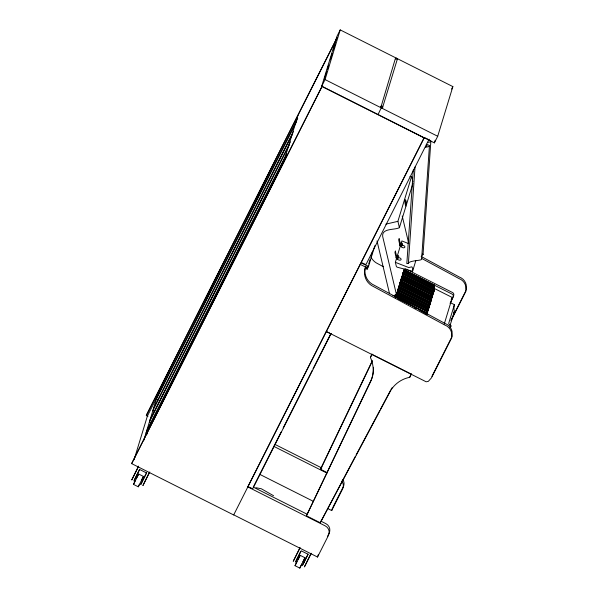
<?xml version="1.0" encoding="UTF-8"?>
<svg xmlns="http://www.w3.org/2000/svg" width="598" height="598" viewBox="0 0 598 598"><rect width="100%" height="100%" fill="white"/><g stroke="black" fill="none" stroke-linecap="round" stroke-linejoin="round"><path stroke-width="0.9" d="M413.293 169.869L406.827 263.606L408.374 263.501A93.482 8.379 4.1 0 1 417.598 260.451A40.731 3.655 4.1 0 0 421.605 259.248L429.416 146.024M408.374 263.501L415.034 166.984M423.048 254.524L430.859 141.307M395.353 262.335L396.354 266.431L397.072 267.171L412.598 271.238L412.687 268.36L411.88 266.843L408.703 267.538L395.353 262.335L396.504 258.56C400.981 262.679 403.695 257.97 397.685 257.387M131.657 463.614L322.374 85.731L131.657 463.614L233.676 514.96L424.139 137.921L322.12 86.568M147.953 416.38L146.323 415.558L146.577 414.72L337.033 37.681L336.779 38.519M134.064 459.742L147.385 416.096L297.692 118.539M143.655 440.763L156.975 397.109M133.892 480.919L139.693 469.512L146.6 472.988L140.754 484.537L141.577 482.788M136.628 477.937L138.669 474.035L143.453 476.442L138.288 486.794L133.504 484.387L135.447 480.284M138.669 474.035L133.504 484.387M138.288 486.794L139.431 484.29M141.33 483.334L142.556 480.897M283.482 162.723L297.886 115.511M321.731 86.172L336.891 36.493L340.217 29.9L452.865 86.598L437.706 136.277L434.38 142.87L321.731 86.172L325.058 79.579L340.217 29.9M324.273 79.497L326.717 71.476M327.263 69.697L328.623 65.242M330.253 59.897L332.159 53.663M333.243 50.097L335.149 43.863M381.674 106.982L378.056 114.517M395.323 58.724A1.039 1.039 17 0 1 396.721 58.268A1.039 1.039 17 0 1 397.184 59.658L382.6 107.453L381.733 108.014M374.841 245.673L368.473 266.536L367.142 269.175L366.081 268.637L366.611 266.902M367.142 269.175L368.204 265.699M368.734 263.957L370.065 259.614M371.119 256.138L372.449 251.788M306.438 515.805L371.171 380.395A28.943 28.816 17 0 0 370.401 357.514L372.001 354.352L411.319 374.146L409.72 377.308A28.943 28.816 17 0 0 390.83 390.285L320.251 522.757L306.438 515.805L371.522 379.237A28.943 28.816 17 0 0 373.496 367.292M327.121 472.599L320.618 469.325L320.969 468.174L372.434 360.512M392.976 295.801L396.467 294.627L382.675 236.494C381.621 227.905 394.605 230.267 399.404 227.674L397.902 221.335L411.633 176.328L409.914 176.724M295.427 562.225L301.22 550.818L308.127 554.301L302.334 565.701M298.163 559.242L300.196 555.34L304.98 557.747L299.815 568.1L295.031 565.693L296.982 561.589M399.404 227.674L412.874 183.526M300.196 555.34L295.031 565.693M299.815 568.1L301.758 563.996M397.207 256.25L400.279 246.174C404.756 250.293 407.477 245.584 401.46 245.001M400.959 243.954L401.878 240.934L408.696 243.64M434.38 142.87L435.187 140.209M370.401 357.514L371.949 353.986M320.251 522.757L355.234 456.603M394.957 297.154L395.741 294.552M396.28 294.403L396.153 294.821L398.261 290.493L428.019 305.473L428.033 310.863L428.019 305.473M396.467 294.627L404.27 269.033M395.689 297.901L396.586 295.98L426.344 310.96L426.419 313.442M395.555 297.811L396.863 295.091L426.613 310.07L426.733 314.212M395.577 297.213L397.289 293.693L427.039 308.673L427.054 314.062L427.039 308.673M395.45 297.124L397.558 292.803L427.316 307.783L427.331 313.173L427.316 307.783M397.827 291.914L395.719 296.234L397.827 291.914L427.585 306.886L427.6 312.283L427.585 306.886M397.229 292.325L398.537 289.604L428.288 304.584L428.303 309.973L428.288 304.584M397.655 290.934L398.956 288.221L428.714 303.193L428.729 308.583L428.714 303.193M397.924 290.045L399.232 287.324L428.983 302.304L428.998 307.693L428.983 302.304M397.797 289.955L399.501 286.435L429.259 301.414L429.274 306.804L429.259 301.414M398.231 288.535L399.935 285.014L429.693 299.987L429.708 305.384L429.693 299.987M398.903 286.838L400.204 284.125L429.962 299.097L429.977 304.494L429.962 299.097M398.515 287.062L400.63 282.742L430.381 297.722L430.396 303.111L430.381 297.722M399.599 284.566L400.899 281.852L430.657 296.825L430.672 302.222L430.657 296.825M400.271 282.876L401.168 280.963L430.926 295.935L430.941 301.332L430.926 295.935M399.905 283.048L401.609 279.528L431.367 294.508L431.382 299.897L431.367 294.508M400.174 282.159L401.878 278.638L431.636 293.611L431.651 299.007L431.636 293.611M400.593 280.783L402.297 277.263L432.055 292.243L432.07 297.632L432.055 292.243M401.265 279.094L402.574 276.373L432.324 291.353L432.339 296.743L432.324 291.353M401.138 279.004L402.843 275.484L432.601 290.464L432.616 295.853L432.601 290.464M401.572 277.562L403.284 274.041L433.034 289.021L433.057 294.41L433.034 289.021M402.656 275.073L403.553 273.151L433.311 288.131L433.326 293.521L433.311 288.131M402.663 274.512L403.971 271.791L433.722 286.763L433.737 292.16L433.722 286.763M402.536 274.422L404.241 270.901L433.999 285.874L434.013 291.271L433.999 285.874M403.209 272.725L404.51 270.004L434.268 284.984L434.283 290.374L434.268 284.984M233.713 514.856L317.523 557.044L318.196 554.847M327.555 508.479L331.703 510.565L332.376 508.36M412.598 271.238L415.789 260.78M425.544 313.569L419.856 310.347M396.982 297.804L425.821 312.679L398.545 298.948M426.307 313.815L426.344 310.96M426.591 313.771L426.613 310.07M409.72 377.308L411.267 373.78M444.239 324.049L452.327 297.527L434.126 288.363M450.414 302.685L454.398 304.688L448.732 323.264A35.835 3.252 26.8 0 0 451.004 325.858L450.458 327.644M450.07 325.454L454.39 311.296A12.565 12.513 17 0 1 454.398 304.688M320.618 469.325L372.083 361.67M135.843 476.905L139.611 469.288M142.75 480.381L146.517 472.764M297.37 558.211L300.742 551.378M304.277 561.686L308.045 554.069M138.557 466.081L131.724 479.992L138.28 467.038M149.336 472.45L142.885 485.613L149.792 471.949M300.084 547.387L293.252 561.298L299.807 548.344M310.863 553.755L304.412 566.919L311.319 553.255M146.323 415.558L336.36 39.348M296.174 122.403L156.302 399.315L157.947 400.137M153.537 408.367L293.416 131.455M292.743 133.653L152.864 410.564L154.516 411.394M150.105 419.617L290.404 141.876M289.312 144.91L149.433 421.814L151.077 422.644M146.674 430.866L286.547 153.963M286.3 155.331L146.002 433.072L147.646 433.901M380.769 107.453L381.143 106.713M381.83 107.984L382.204 107.251M360.347 264.01L247.938 486.54A4.791 0.434 26.8 0 0 252.849 488.529L331.165 333.497A4.791 0.434 26.8 0 1 330.739 333.482M451.617 89.072L452.865 86.598M253.283 487.116L281.067 432.1M283.175 427.936L312.231 370.424M313.068 368.757L330.754 333.744M429.087 139.222L366.058 264.413A4.791 0.434 26.8 0 1 361.147 262.425L424.281 137.45A4.791 0.434 26.8 0 0 427.66 139.028M366.081 268.637L366.611 267.583L360.235 264.376M332.794 507.53L343.297 486.742A7.131 7.101 17 0 0 342.871 479.656M331.703 510.565L342.624 488.947A7.131 7.101 17 0 0 341.637 481.113M327.435 536.548L329.117 533.222A7.131 7.101 17 0 0 325.932 523.691L320.939 521.172M317.523 557.044L328.444 535.427A7.131 7.101 17 0 0 325.26 525.889L247.826 486.907M451.131 299.897L452.327 297.527M451.684 299.501L453.605 295.696A2.377 2.37 17 0 0 452.544 292.519L405.324 268.741M450.047 303.358L453.127 297.266A2.377 2.37 17 0 0 452.066 294.089L404.009 269.9M453.568 312.926L454.39 311.296M451.056 320.087L465.924 290.643M451.019 320.737L465.894 291.293L465.79 286.397A10.592 10.547 17 0 0 458.995 278.563L421.523 258.351M431.913 376.389L452.163 336.308L452.051 331.412A10.592 10.547 17 0 0 445.263 323.578L371.941 284.02A15.458 15.391 17 0 1 365.535 266.82M402.925 273.129L404.51 270.004M403.052 273.241L404.241 270.901M402.387 274.908L403.971 271.791M402.364 275.491L403.553 273.151M402.491 275.603L403.284 274.041M402.05 277.046L402.843 275.484M401.385 278.713L402.574 276.373M401.505 278.825L402.297 277.263M400.69 280.978L401.878 278.638M400.025 282.652L401.609 279.528M399.98 283.303L401.168 280.963M400.107 283.415L400.899 281.852M399.442 285.082L400.63 282.742M399.015 286.464L400.204 284.125M399.143 286.577L399.935 285.014M398.313 288.774L399.501 286.435M397.64 290.449L399.232 287.324M397.767 290.561L398.956 288.221M397.737 291.166L398.537 289.604M397.072 292.841L398.261 290.493M395.577 296.705L397.558 292.803M395.704 296.817L397.289 293.693M396.07 296.653L396.863 295.091M395.794 297.542L396.586 295.98M141.412 480.344L143.453 476.442M302.939 561.649L304.98 557.747M303.051 564.31L304.09 562.202L303.874 562.598M356.116 454.958L379.79 410.527M380.664 408.883L390.748 389.956M450.002 327.726L451.004 325.858M135.432 477.817L135.649 477.413L134.393 479.932M296.967 559.123L297.184 558.726L295.928 561.238M385.837 224.153L397.902 221.335M255.907 487.706L261.341 488.768L273.57 495.735M395.719 58.925L395.323 58.724L380.806 107.55M396.78 59.464L397.184 59.658M325.058 79.579L437.706 136.277M404.42 270.326L434.17 285.298M404.143 271.215L433.901 286.188M403.874 272.105L433.632 287.085M403.456 273.465L433.214 288.445M403.187 274.355L432.945 289.335M402.746 275.798L432.504 290.778M402.476 276.687L432.227 291.667M402.2 277.577L431.958 292.557M401.781 278.952L431.539 293.932M401.512 279.842L431.27 294.821M401.079 281.277L430.829 296.249M400.802 282.166L430.56 297.139M361.035 262.791L368.473 266.536M400.533 283.056L430.291 298.036M400.114 284.439L429.865 299.411M399.838 285.328L429.596 300.301M399.404 286.748L429.162 301.728M399.135 287.638L428.886 302.618M398.859 288.535L428.617 303.507M398.44 289.918L428.19 304.898M398.163 290.815L427.921 305.787M397.737 292.228L427.488 307.2M397.461 293.117L427.219 308.097M397.192 294.007L426.95 308.987M396.766 295.405L426.524 310.384M396.489 296.294L426.247 311.274M414.07 307.432L415.722 308.262M275.17 444.516L321.799 467.987M273.667 446.295L326.957 473.123M259.51 474.229L313.449 501.378M253.492 487.221L307.619 514.467M383.37 266.715L376.149 262.821A15.458 15.391 17 0 1 370.977 257.2M421.149 256.445L459.443 277.098A10.592 10.547 17 0 1 466.238 284.932L466.343 289.828M411.633 176.328L412.926 181.755M406.565 204.21C405.317 194.395 403.986 203.081 405.982 206.123M402.222 216.005L408.688 243.259M377.017 240.942L389.567 293.827M425.918 312.365L425.963 314.025M329.633 333.086A4.791 0.434 26.8 0 1 326.254 331.509L426.15 381.786L428.31 381.375L431.464 377.854L451.714 337.773L451.61 332.877A10.592 10.547 17 0 0 444.815 325.043L371.493 285.493A15.458 15.391 17 0 1 365.655 266.678M391.182 389.134A28.943 28.816 17 0 1 392.146 387.691M400.473 244.238A1.039 1.039 17 0 1 401.243 242.99A1.039 1.039 17 0 1 402.491 243.767A1.039 1.039 17 0 1 401.721 245.008M396.691 256.624A1.039 1.039 17 0 1 397.468 255.376A1.039 1.039 17 0 1 398.716 256.146A1.039 1.039 17 0 1 397.947 257.394M426.307 144.297A40.731 3.655 4.1 0 1 425.41 147.235M428.751 139.887A40.731 3.655 4.1 0 1 427.727 142.399M426.329 145.03A40.731 3.655 4.1 0 1 425.866 146.532M422.375 253.709A40.731 3.655 4.1 0 1 421.919 255.211M405.526 201.205L405.855 204.239L405.526 201.205M395.345 251.115L394.964 252.58L396.138 257.618L396.579 256.153L395.345 251.115M399.12 238.737L398.739 240.202L399.913 245.24L400.361 243.767L399.12 238.737M382.6 107.453L380.739 106.519A1.039 1.039 17 0 1 382.137 106.063A1.039 1.039 17 0 1 382.6 107.453M400.025 245.703A1.039 1.039 17 0 0 401.751 246.226A1.039 1.039 17 0 0 401.333 244.477A1.039 1.039 17 0 0 400.025 245.703M396.242 258.089A1.039 1.039 17 0 0 397.969 258.605A1.039 1.039 17 0 0 397.558 256.863A1.039 1.039 17 0 0 396.242 258.089"/></g></svg>
